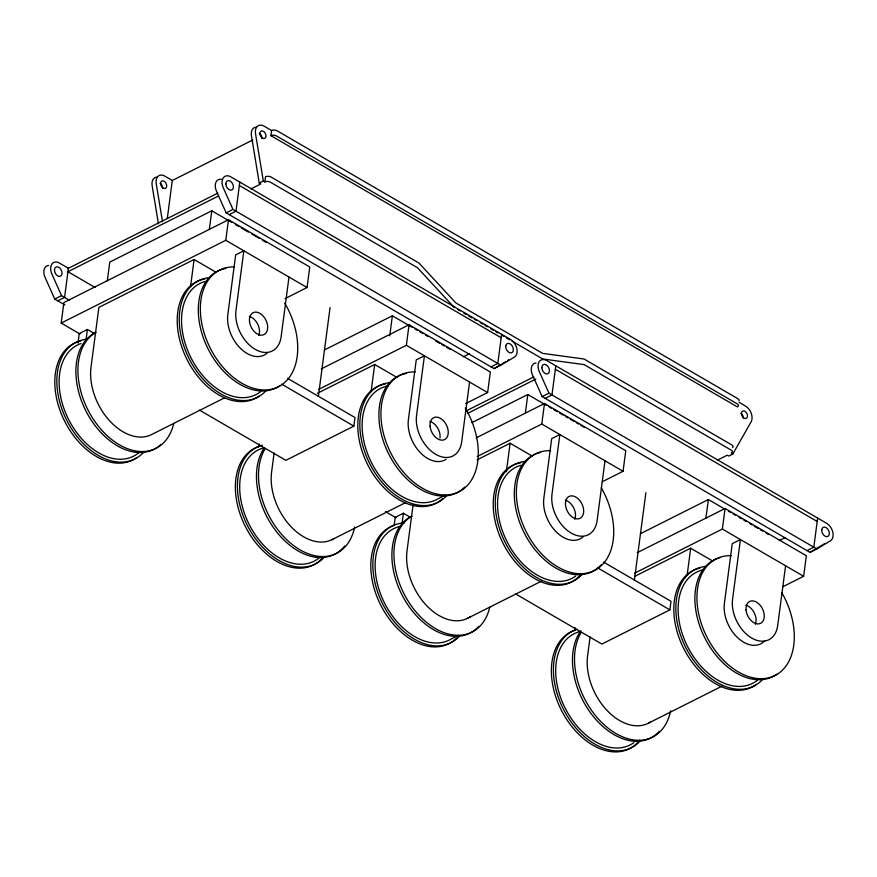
<?xml version="1.0" encoding="UTF-8"?>
<svg xmlns="http://www.w3.org/2000/svg" width="877" height="877" viewBox="0 0 877 877"><rect width="100%" height="100%" fill="white"/><g stroke="black" fill="none" stroke-linecap="round" stroke-linejoin="round"><path stroke-width="1.32" d="M80.037 334.038L61.193 323.076L63.9 302.532L228.491 219.743L309.756 266.992L307.049 287.546L285.102 298.586M77.998 343.082L79.248 333.578L87.415 329.467L94.354 333.512M85.979 340.331L87.415 329.467M107.301 280.859L109.778 262.102L211.795 210.787L231.857 222.451M167.31 218.329L172.298 180.476L252.872 139.947M190.539 286.636L194.113 259.493L216.444 272.473M209.329 229.544L211.795 210.787M61.193 323.076L225.784 240.298L228.491 219.743M239.805 182.076L235.968 211.193L229.171 214.613M454.297 307.553L417.43 267.682L270.565 182.284A4.078 2.171 7.5 0 0 264.832 181.901L265.512 176.759A4.078 2.171 7.5 0 1 271.245 177.143L418.943 263.034L455.821 302.905L542.622 353.376L584.005 359L731.703 444.891A4.078 2.171 7.5 0 1 732.591 447.588M270.916 135.672A4.078 2.171 7.5 0 1 276.65 136.045L737.118 403.793A4.078 2.171 7.5 0 1 737.404 406.917L270.916 135.672L271.596 130.53L264.076 126.156A10.206 6.797 63.3 0 0 255.503 133.611L263.33 181.024L264.832 181.901M258.748 446.722L259.11 444.003M288.993 277.044L281.122 336.768A30.618 20.39 63.3 0 1 255.174 349.331A30.618 20.39 63.3 0 1 235.979 310.513L243.85 250.789L235.683 254.9L227.823 314.624A30.618 20.39 63.3 0 0 240.682 348.586A30.618 20.39 63.3 0 0 267.397 352.828M274.106 453.102L271.596 472.1A51.019 33.973 63.3 0 0 290.846 526.496A51.019 33.973 63.3 0 0 334.049 538.489M318.362 396.503L330.07 307.597M199.452 410.096L285.858 460.326L353.87 426.123L354.999 417.562L287.535 378.338M371.114 391.635L374.687 364.492L397.018 377.472M389.728 335.88L392.37 315.786L412.431 327.45M318.581 389.443L406.358 345.297L409.066 324.742L490.331 371.991L487.623 392.545L465.676 403.573M394.179 525.466L395.253 517.32L403.42 513.22L410.359 517.255M401.984 524.073L403.42 513.22M413.111 504.703L407.027 550.855A51.019 33.973 63.3 0 0 426.902 605.908A51.019 33.973 63.3 0 0 470.543 616.52M469.568 382.043L461.697 441.767A30.618 20.39 63.3 0 1 435.748 454.33A30.618 20.39 63.3 0 1 416.553 415.512L424.424 355.788L416.257 359.899L408.397 419.623A30.618 20.39 63.3 0 0 420.072 452.389A30.618 20.39 63.3 0 0 446.086 459.307M501.633 334.323L497.807 363.44L490.999 366.86M506.358 471.738L510.118 443.236L532.449 456.226M525.334 413.297L527.801 394.529L546.689 405.514M477.176 456.544L541.789 424.04L544.496 403.497L625.761 450.745L623.054 471.289L602.324 481.714M555.81 365.83L551.973 394.935L545.176 398.355M574.753 630.464L575.115 627.746M604.998 460.787L597.127 520.51A30.618 20.39 63.3 0 1 571.179 533.073A30.618 20.39 63.3 0 1 551.984 494.266L559.855 434.543L551.688 438.643L543.828 498.366A30.618 20.39 63.3 0 0 556.687 532.339A30.618 20.39 63.3 0 0 583.402 536.571M590.111 636.845L587.601 655.853A51.019 33.973 63.3 0 0 605.623 708.901A51.019 33.973 63.3 0 0 647.84 723.459L722.308 686.011M634.367 580.245L645.889 492.699M515.457 593.839L601.863 644.08L669.875 609.866L671.004 601.304L603.54 562.08M687.119 575.378L690.692 548.235L713.023 561.225M705.908 518.285L708.375 499.528L724.895 509.142M634.586 573.185L722.363 529.039L725.071 508.485L806.336 555.744L803.628 576.288L782.898 586.713M785.573 565.786L777.702 625.509A30.618 20.39 63.3 0 1 751.753 638.072A30.618 20.39 63.3 0 1 732.558 599.265L740.429 539.541L732.262 543.641L724.402 603.365A30.618 20.39 63.3 0 0 737.864 637.908A30.618 20.39 63.3 0 0 764.832 640.703M817.638 518.077L813.812 547.182L807.004 550.603M717.474 460.107L727.241 455.196L728.743 456.073L732.821 454.023L751.129 421.804A10.206 6.797 63.3 0 0 745.603 406.15L739.158 402.4M221.3 179.27A10.206 6.797 63.3 0 0 216.476 191.241L226.156 212.859L494.014 368.603L499.671 365.238M501.94 363.889L505.338 361.872M500.811 365.183L514.404 357.103A10.206 6.797 63.3 0 0 516.86 348.629A10.206 6.797 63.3 0 0 510.666 339.574L230.772 176.825A10.206 6.797 63.3 0 0 223.24 177.899A10.206 6.797 63.3 0 0 223.284 187.821L232.964 209.439L500.811 365.183L494.014 368.603M536.011 362.957A10.206 6.797 63.3 0 0 532.482 374.994L542.161 396.601L810.019 552.357L822.473 544.946M816.816 548.936L830.409 540.846A10.206 6.797 63.3 0 0 832.865 532.372A10.206 6.797 63.3 0 0 826.671 523.317L546.777 360.579A10.206 6.797 63.3 0 0 539.245 361.642A10.206 6.797 63.3 0 0 539.289 371.574L548.969 393.181L816.816 548.936L810.019 552.357M67.704 268.636L217.836 193.126M67.255 272.056L218.603 195.944M256.38 127.154A10.206 6.797 63.3 0 0 251.425 135.672L259.252 183.074L263.33 181.024M250.986 188.862L260.754 183.951L259.252 183.074M48.619 265.413A10.206 6.797 63.3 0 0 45.078 277.45L54.758 299.068L61.565 295.648L69.294 300.131M226.156 212.859L232.964 209.439M57.772 300.811L64.569 297.391L68.406 268.285L59.373 263.034A10.206 6.797 63.3 0 0 51.842 264.098A10.206 6.797 63.3 0 0 51.886 274.03L61.565 295.648M194.113 259.493L98.893 307.378L91.022 367.101A51.019 33.973 63.3 0 0 109.044 420.16A51.019 33.973 63.3 0 0 151.261 434.718L224.512 397.873M324.358 349.989L392.37 315.786M321.278 368.899L409.066 324.742M317.31 393.345L374.687 364.492M463.352 356.786L469.447 353.716M466.707 410.633L533.841 376.88M467.474 413.451L535.825 379.072M471.936 422.626L527.801 394.529M542.161 396.601L548.969 393.181M476.222 437.831L544.496 403.497M477.154 459.811L510.118 443.236M331.835 539.717L405.086 502.872M445.352 495.11L438.215 498.706A62.245 41.449 63.3 0 1 369.688 458.857A62.245 41.449 63.3 0 1 387.744 385.968M467.266 618.46L541.734 581.012M640.363 533.742L708.375 499.528M458.353 635.43L451.216 639.026A62.245 41.449 63.3 0 1 382.69 599.177A62.245 41.449 63.3 0 1 400.745 526.288M637.283 552.642L725.071 508.485M634.531 576.474L690.692 548.235M779.357 540.528L785.452 537.458M732.821 454.023L731.319 453.146A4.078 2.171 7.5 0 0 731.034 450.022L584.159 364.624L542.786 359L512.113 341.164M457.838 309.614L460.206 310.984M463.736 313.045L466.104 314.415M468.461 315.786L472.001 317.847M474.358 319.217L476.715 320.587M480.256 322.648L482.613 324.019M484.981 325.389L487.338 326.759M490.879 328.82L493.236 330.19M495.593 331.561L497.95 332.931M501.491 334.992L503.847 336.362M506.215 337.733L509.745 339.794M239.355 185.507L501.184 337.755M555.36 369.25L817.189 521.497M172.298 180.476L164.777 176.102A10.206 6.797 63.3 0 0 156.205 183.556L162.508 221.749M235.398 224.512L238.939 226.573M241.307 227.943L248.388 232.054M251.929 234.115L259.011 238.237M262.552 240.298L266.093 242.359M414.799 328.82L417.156 330.19M419.513 331.572L423.054 333.622M425.422 335.003L427.779 336.373M436.044 341.175L439.585 343.236M441.942 344.606L444.299 345.976M446.667 347.347L450.208 349.408M549.046 406.884L551.403 408.254M553.771 409.625L557.312 411.686M559.669 413.056L563.209 415.117M565.566 416.487L567.934 417.869M570.291 419.239L573.832 421.3M576.189 422.67L578.557 424.04M580.914 425.411L584.455 427.472M728.436 511.192L730.804 512.574M733.161 513.944L735.518 515.314M739.059 517.375L741.427 518.745M743.784 520.116L746.141 521.486M749.682 523.547L752.049 524.917M754.406 526.299L757.947 528.349M760.304 529.73L762.672 531.1M766.213 533.161L768.57 534.532M225.784 240.298L307.049 287.546M406.358 345.297L487.623 392.545M541.789 424.04L623.054 471.289M722.363 529.039L803.628 576.288M281.67 384.148L353.87 426.123M597.676 567.89L669.875 609.866M67.957 271.706L95.078 287.481M54.758 299.068L64.854 304.933M385.442 511.62L396.042 517.781M158.43 223.799L152.127 185.606A10.206 6.797 63.3 0 1 157.071 177.099M271.596 130.53A4.078 2.171 7.5 0 1 277.329 130.914L737.787 398.662A4.078 2.171 7.5 0 1 739.037 400.855M160.02 183.293A4.078 2.719 63.3 0 1 162.574 188.467M259.318 133.348A4.078 2.719 63.3 0 1 261.872 138.522M740.846 413.341A4.078 2.719 63.3 0 1 743.411 418.515M651.118 721.519A51.019 33.973 63.3 0 1 648.958 722.878M824.555 543.521A10.206 6.797 63.3 0 1 823.602 544.266M581.473 573.722A65.315 43.488 63.3 0 1 504.637 546.36A65.315 43.488 63.3 0 1 520.752 462.76M582.043 574.424A65.315 43.488 63.3 0 1 505.02 542.161A65.315 43.488 63.3 0 1 525.444 461.39M575.772 576.046A62.245 41.449 63.3 0 1 506.742 541.054A62.245 41.449 63.3 0 1 520.675 465.325M601.096 564.854A65.315 43.488 63.3 0 1 525.411 535.189A65.315 43.488 63.3 0 1 540.528 452.422M601.315 487.853A65.315 43.488 63.3 0 1 591.997 571.596A65.315 43.488 63.3 0 1 521.059 519.524A65.315 43.488 63.3 0 1 550.646 450.657M489.804 607.07A65.315 43.488 63.3 0 1 416.542 612.541A65.315 43.488 63.3 0 1 411.653 516.279M456.654 638.007A65.315 43.488 63.3 0 1 382.372 608.221A65.315 43.488 63.3 0 1 394.475 525.279M459.625 636A65.315 43.488 63.3 0 1 382.164 602.861A65.315 43.488 63.3 0 1 404.374 522.867M478.667 626.419A65.315 43.488 63.3 0 1 405.404 600.997A65.315 43.488 63.3 0 1 411.916 516.093M565.369 500.208A12.245 8.156 63.3 0 1 574.764 519.228M755.634 684.86A65.315 43.488 63.3 0 1 682.701 646.437A65.315 43.488 63.3 0 1 700.021 568.022M762.617 679.423A65.315 43.488 63.3 0 1 685.595 647.16A65.315 43.488 63.3 0 1 706.018 566.378M757.366 680.267A62.245 41.449 63.3 0 1 687.316 646.053A62.245 41.449 63.3 0 1 702.488 569.984M776.726 674.26A65.315 43.488 63.3 0 1 704.209 636.713A65.315 43.488 63.3 0 1 719.82 557.728M781.889 592.852A65.315 43.488 63.3 0 1 772.571 676.595A65.315 43.488 63.3 0 1 701.633 624.523A65.315 43.488 63.3 0 1 731.221 555.656M670.664 710.765A65.315 43.488 63.3 0 1 605.437 725.937A65.315 43.488 63.3 0 1 580.991 632.668M632.131 747.171A65.315 43.488 63.3 0 1 560.699 708.89A65.315 43.488 63.3 0 1 575.049 630.278M639.618 740.298A65.315 43.488 63.3 0 1 633.205 746.437M640.199 740.999A65.315 43.488 63.3 0 1 565.457 713.045A65.315 43.488 63.3 0 1 577.088 629.247M633.918 742.622A62.245 41.449 63.3 0 1 564.47 706.763A62.245 41.449 63.3 0 1 580.059 631.561M659.241 731.418A65.315 43.488 63.3 0 1 592.271 715.139A65.315 43.488 63.3 0 1 580.892 630.771M745.943 605.207A12.245 8.156 63.3 0 1 755.338 624.227M508.55 359.767A10.206 6.797 63.3 0 1 507.597 360.524M259.055 396.119A65.315 43.488 63.3 0 1 185.705 356.807A65.315 43.488 63.3 0 1 204.747 279.018M266.038 390.682A65.315 43.488 63.3 0 1 189.015 358.419A65.315 43.488 63.3 0 1 209.439 277.636M260.787 391.526A62.245 41.449 63.3 0 1 191.164 358.156A62.245 41.449 63.3 0 1 204.67 281.583M280.147 385.507A65.315 43.488 63.3 0 1 206.786 346.207A65.315 43.488 63.3 0 1 225.827 268.417M284.696 303.047A65.315 43.488 63.3 0 1 276.496 387.645A65.315 43.488 63.3 0 1 205.185 336.165A65.315 43.488 63.3 0 1 234.641 266.915M173.799 423.317A65.315 43.488 63.3 0 1 100.537 428.798A65.315 43.488 63.3 0 1 95.648 332.536M136.626 457.695A65.315 43.488 63.3 0 1 63.692 419.261A65.315 43.488 63.3 0 1 81.013 340.846M143.62 452.258A65.315 43.488 63.3 0 1 66.586 419.995A65.315 43.488 63.3 0 1 87.02 339.213M138.358 453.102A62.245 41.449 63.3 0 1 69.184 420.587A62.245 41.449 63.3 0 1 81.013 343.543M157.717 447.084A65.315 43.488 63.3 0 1 86.987 413.012A65.315 43.488 63.3 0 1 95.911 332.35M160.776 444.584A65.315 43.488 63.3 0 1 158.77 446.305M249.364 316.465A12.245 8.156 63.3 0 1 258.759 335.474M442.699 498.607A65.315 43.488 63.3 0 1 367.551 464.448A65.315 43.488 63.3 0 1 385.321 384.016M446.612 495.68A65.315 43.488 63.3 0 1 369.59 463.418A65.315 43.488 63.3 0 1 390.013 382.635M464.733 487.075A65.315 43.488 63.3 0 1 389.081 454.714A65.315 43.488 63.3 0 1 406.402 373.416M465.27 408.046A65.315 43.488 63.3 0 1 457.07 492.644A65.315 43.488 63.3 0 1 385.759 441.164A65.315 43.488 63.3 0 1 415.216 371.914M354.659 527.022A65.315 43.488 63.3 0 1 289.432 542.194A65.315 43.488 63.3 0 1 264.986 448.925M322.155 558.276A65.315 43.488 63.3 0 1 246.941 529.478A65.315 43.488 63.3 0 1 260.305 446.163M324.194 557.257A65.315 43.488 63.3 0 1 248.98 528.447A65.315 43.488 63.3 0 1 262.344 445.132M318.932 558.101A62.245 41.449 63.3 0 1 248.882 523.876A62.245 41.449 63.3 0 1 264.054 447.818M344.694 545.943A65.315 43.488 63.3 0 1 277.746 533.249A65.315 43.488 63.3 0 1 264.218 447.972M429.938 421.464A12.245 8.156 63.3 0 1 439.991 437.996M741.46 413.911A4.078 2.719 63.3 0 0 746.283 418.373A4.078 2.719 63.3 0 0 745.691 411.861A4.078 2.719 63.3 0 0 741.46 413.911M259.921 133.918A4.078 2.719 63.3 0 0 264.755 138.38A4.078 2.719 63.3 0 0 264.163 131.868A4.078 2.719 63.3 0 0 259.921 133.918M160.623 183.852A4.078 2.719 63.3 0 0 165.457 188.325A4.078 2.719 63.3 0 0 164.865 181.802A4.078 2.719 63.3 0 0 160.623 183.852M541.854 367.693A5.098 3.398 63.3 0 0 547.621 373.832A5.098 3.398 63.3 0 0 547.489 365.884A5.098 3.398 63.3 0 0 541.854 367.693M821.76 529.872A5.098 3.398 63.3 0 0 827.077 536.669A5.098 3.398 63.3 0 0 827.789 529.105A5.098 3.398 63.3 0 0 821.76 529.872M565.49 504.977A12.245 8.156 63.3 0 0 579.982 518.362A12.245 8.156 63.3 0 0 578.206 498.827A12.245 8.156 63.3 0 0 565.49 504.977M746.064 609.975A12.245 8.156 63.3 0 0 760.556 623.361A12.245 8.156 63.3 0 0 758.78 603.825A12.245 8.156 63.3 0 0 746.064 609.975M54.451 270.149A5.098 3.398 63.3 0 0 60.217 276.288A5.098 3.398 63.3 0 0 60.085 268.351A5.098 3.398 63.3 0 0 54.451 270.149M225.849 183.951A5.098 3.398 63.3 0 0 231.616 190.079A5.098 3.398 63.3 0 0 231.484 182.142A5.098 3.398 63.3 0 0 225.849 183.951M505.755 346.13A5.098 3.398 63.3 0 0 511.083 352.927A5.098 3.398 63.3 0 0 511.784 345.363A5.098 3.398 63.3 0 0 505.755 346.13M249.485 321.234A12.245 8.156 63.3 0 0 263.977 334.619A12.245 8.156 63.3 0 0 262.201 315.073A12.245 8.156 63.3 0 0 249.485 321.234M430.059 426.233A12.245 8.156 63.3 0 0 444.551 439.618A12.245 8.156 63.3 0 0 442.775 420.072A12.245 8.156 63.3 0 0 430.059 426.233"/></g></svg>
